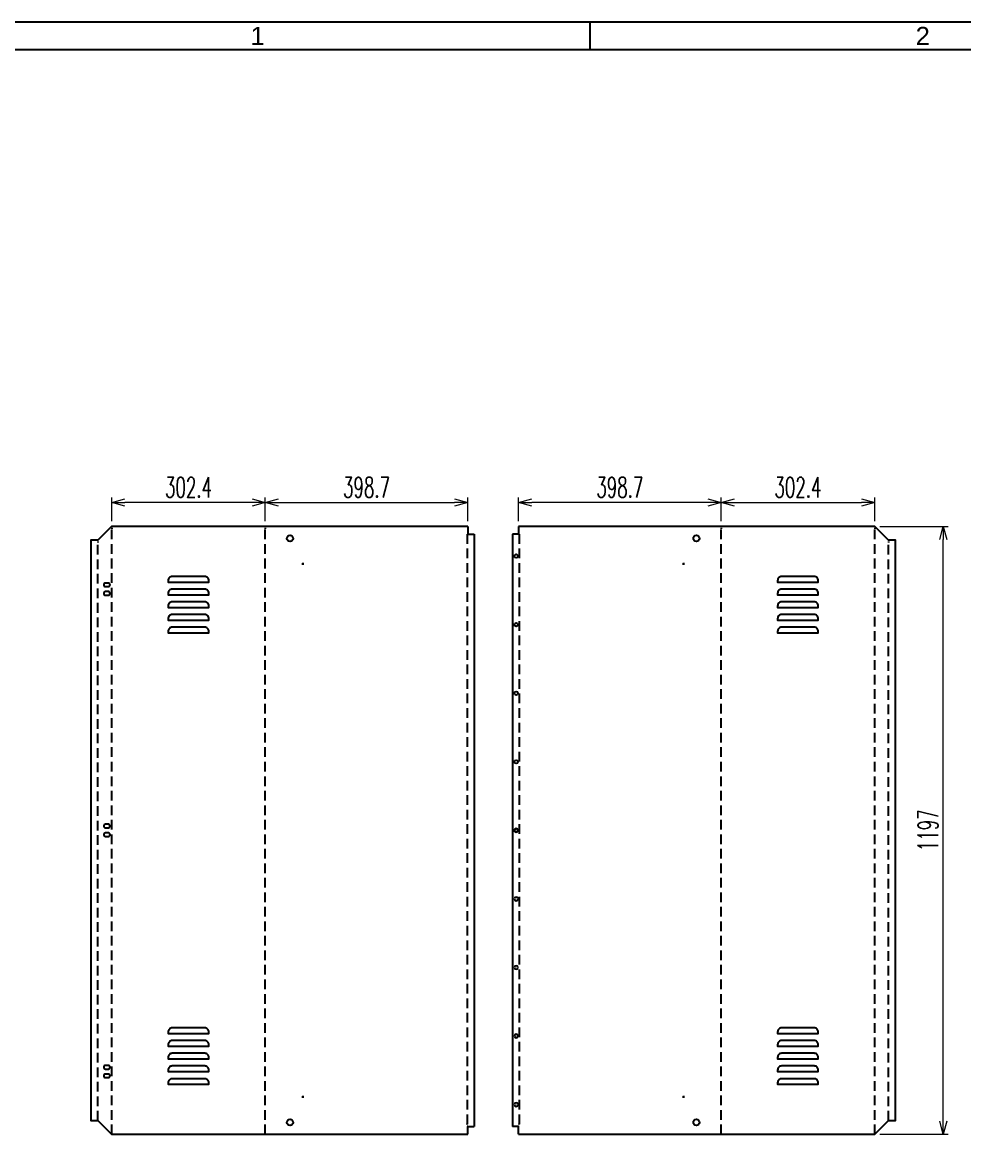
# Model space of a CAD drawing. Header units: millimetres. Extents: x 123558 to 149079, y -1073 to 14418.
# Drawn here: x 134496 to 136349, y 9770 to 11964 of the extents above; entities that cross this region are included whole.
import ezdxf
from ezdxf.enums import TextEntityAlignment as Align

# ---------------------------------------------------------------- set-up
doc = ezdxf.new("R2010")
doc.units = ezdxf.units.MM
doc.header["$LTSCALE"] = 3
doc.linetypes.add('HIDDEN', pattern=[9.525, 6.35, -3.175])
for name, color, linetype in [('@.HIDDEN', 8, 'HIDDEN'), ('@.TEXT', 7, 'Continuous'), ('@.VISIBLE', 7, 'Continuous')]:
    doc.layers.add(name, color=color, linetype=linetype)
doc.styles.add('Ann_w01', font='romans.shx', dxfattribs={"width": 0.6, "bigfont": 'chineset.shx'})
doc.styles.add('Arial', font='arial.ttf')
doc.dimstyles.new('Dim 01_SC20', dxfattribs={"dimscale": 20, "dimtxt": 2, "dimasz": 1.3, "dimexe": 0.5, "dimexo": 0.5, "dimgap": 0.5, "dimtad": 1, "dimdec": 1, "dimzin": 12, "dimdsep": 46, "dimtxsty": 'Ann_w01', "dimblk": 'OPEN30', "dimcen": 1.5, "dimclrd": 6, "dimclre": 6, "dimclrt": 3, "dimadec": 1, "dimazin": 3, "dimtm": 1e-09, "dimtfac": 1, "dimtdec": 1, "dimtix": 1, "dimtmove": 0, "dimatfit": 3, "dimldrblk": 'OPEN30', "dimfxl": 1, "dimtolj": 1, "dimlwd": 20, "dimlwe": 20, "dimarcsym": 0})

# ---------------------------------------------------------------- blocks, each defined once
blk = doc.blocks.new('_Open30')
at = {"color": 0, "linetype": 'ByBlock', "lineweight": -2}
for p, q in [((-1, 0.268), (0, 0)), ((0, 0), (-1, -0.268)), ((0, 0), (-1, 0))]:
    blk.add_line(p, q, dxfattribs=at)
blk = doc.blocks.new('*D177')
at = {"layer": '@.VISIBLE', "color": 6, "lineweight": 20, "transparency": 16777216}
for p, q in [((136184.4, 10971.4), (136319, 10971.4)), ((136309, 9800.4), (136309, 10945.4)), ((136184.4, 9774.4), (136319, 9774.4))]:
    blk.add_line(p, q, dxfattribs=at)
at = {"layer": 'Defpoints', "color": 0, "transparency": 16777216}
for p in [(136174.4, 10971.4), (136309, 10971.4), (136174.4, 9774.4)]:
    blk.add_point(p, dxfattribs=at)
at = {"layer": '@.VISIBLE', "color": 6, "lineweight": 20, "transparency": 16777216, "xscale": 26, "yscale": 26, "zscale": 26}
for p, rotation in [((136309, 10971.4), 90), ((136309, 9774.4), 270)]:
    blk.add_blockref('_Open30', p, dxfattribs=dict(at, rotation=rotation))
at = {"layer": '@.VISIBLE', "color": 3, "transparency": 16777216, "insert": (136279, 10372.9), "char_height": 40, "attachment_point": 5, "rotation": 90, "style": 'Ann_w01'}
blk.add_mtext('\\A1;1197', dxfattribs=at)
blk = doc.blocks.new('*D178')
at = {"layer": '@.VISIBLE', "color": 6, "lineweight": 20, "transparency": 16777216}
for p, q in [((134974.4, 10981.4), (134974.4, 11028.5)), ((135000.4, 11018.5), (135347.1, 11018.5)), ((135373.1, 10981.4), (135373.1, 11028.5))]:
    blk.add_line(p, q, dxfattribs=at)
at = {"layer": 'Defpoints', "color": 0, "transparency": 16777216}
for p in [(135373.1, 11018.5), (134974.4, 10971.4), (135373.1, 10971.4)]:
    blk.add_point(p, dxfattribs=at)
at = {"layer": '@.VISIBLE', "color": 6, "lineweight": 20, "transparency": 16777216, "xscale": 26, "yscale": 26, "zscale": 26, "rotation": 180}
blk.add_blockref('_Open30', (134974.4, 11018.5), dxfattribs=at)
at = {"layer": '@.VISIBLE', "color": 6, "lineweight": 20, "transparency": 16777216, "xscale": 26, "yscale": 26, "zscale": 26}
blk.add_blockref('_Open30', (135373.1, 11018.5), dxfattribs=at)
at = {"layer": '@.VISIBLE', "color": 3, "transparency": 16777216, "insert": (135173.7, 11048.5), "char_height": 40, "attachment_point": 5, "style": 'Ann_w01'}
blk.add_mtext('\\A1;398.7', dxfattribs=at)
blk = doc.blocks.new('*D179')
at = {"layer": '@.VISIBLE', "color": 6, "lineweight": 20, "transparency": 16777216}
for p, q in [((135871.8, 10981.4), (135871.8, 11028.5)), ((135897.8, 11018.5), (136148.2, 11018.5)), ((136174.2, 10981.4), (136174.2, 11028.5))]:
    blk.add_line(p, q, dxfattribs=at)
at = {"layer": 'Defpoints', "color": 0, "transparency": 16777216}
for p in [(136174.2, 11018.5), (135871.8, 10971.4), (136174.2, 10971.4)]:
    blk.add_point(p, dxfattribs=at)
at = {"layer": '@.VISIBLE', "color": 6, "lineweight": 20, "transparency": 16777216, "xscale": 26, "yscale": 26, "zscale": 26, "rotation": 180}
blk.add_blockref('_Open30', (135871.8, 11018.5), dxfattribs=at)
at = {"layer": '@.VISIBLE', "color": 6, "lineweight": 20, "transparency": 16777216, "xscale": 26, "yscale": 26, "zscale": 26}
blk.add_blockref('_Open30', (136174.2, 11018.5), dxfattribs=at)
at = {"layer": '@.VISIBLE', "color": 3, "transparency": 16777216, "insert": (136023, 11048.5), "char_height": 40, "attachment_point": 5, "style": 'Ann_w01'}
blk.add_mtext('\\A1;302.4', dxfattribs=at)
blk = doc.blocks.new('*D173')
at = {"layer": '@.VISIBLE', "color": 6, "lineweight": 20, "transparency": 16777216}
for p, q in [((134672, 10981.4), (134672, 11028.5)), ((134948.4, 11018.5), (134698, 11018.5)), ((134974.4, 10981.4), (134974.4, 11028.5))]:
    blk.add_line(p, q, dxfattribs=at)
at = {"layer": 'Defpoints', "color": 0, "transparency": 16777216}
for p in [(134672, 11018.5), (134672, 10971.4), (134974.4, 10971.4)]:
    blk.add_point(p, dxfattribs=at)
at = {"layer": '@.VISIBLE', "color": 6, "lineweight": 20, "transparency": 16777216, "xscale": 26, "yscale": 26, "zscale": 26, "rotation": 180}
blk.add_blockref('_Open30', (134672, 11018.5), dxfattribs=at)
at = {"layer": '@.VISIBLE', "color": 6, "lineweight": 20, "transparency": 16777216, "xscale": 26, "yscale": 26, "zscale": 26}
blk.add_blockref('_Open30', (134974.4, 11018.5), dxfattribs=at)
at = {"layer": '@.VISIBLE', "color": 3, "transparency": 16777216, "insert": (134823.2, 11048.5), "char_height": 40, "attachment_point": 5, "style": 'Ann_w01'}
blk.add_mtext('\\A1;302.4', dxfattribs=at)
blk = doc.blocks.new('*U169')
at = {"color": 2}
blk.add_lwpolyline([(32, 5.5), (-32, 5.5, 0.414214), (-40, -2.5), (-40, -5.5), (40, -5.5), (40, -2.5, 0.414214)], format="xyb", close=True, dxfattribs=at)
blk = doc.blocks.new('*U170')
at = {"color": 0, "linetype": 'ByBlock', "lineweight": -2}
for p in [(0, 100), (0, 75), (0, 50), (0, 25), (0, 0)]:
    blk.add_blockref('*U169', p, dxfattribs=at)
blk = doc.blocks.new('*U171')
at = {"color": 2}
blk.add_lwpolyline([(32, 5.5), (-32, 5.5, 0.414214), (-40, -2.5), (-40, -5.5), (40, -5.5), (40, -2.5, 0.414214)], format="xyb", close=True, dxfattribs=at)
blk = doc.blocks.new('*U172')
at = {"color": 0, "linetype": 'ByBlock', "lineweight": -2}
for p in [(0, 100), (0, 75), (0, 50), (0, 25), (0, 0)]:
    blk.add_blockref('*U171', p, dxfattribs=at)
blk = doc.blocks.new('*U165')
at = {"color": 2}
blk.add_lwpolyline([(32, 5.5), (-32, 5.5, 0.414214), (-40, -2.5), (-40, -5.5), (40, -5.5), (40, -2.5, 0.414214)], format="xyb", close=True, dxfattribs=at)
blk = doc.blocks.new('*U166')
at = {"color": 0, "linetype": 'ByBlock', "lineweight": -2}
for p in [(0, 100), (0, 75), (0, 50), (0, 25), (0, 0)]:
    blk.add_blockref('*U165', p, dxfattribs=at)
blk = doc.blocks.new('*U167')
at = {"color": 2}
blk.add_lwpolyline([(32, 5.5), (-32, 5.5, 0.414214), (-40, -2.5), (-40, -5.5), (40, -5.5), (40, -2.5, 0.414214)], format="xyb", close=True, dxfattribs=at)
blk = doc.blocks.new('*U168')
at = {"color": 0, "linetype": 'ByBlock', "lineweight": -2}
for p in [(0, 100), (0, 75), (0, 50), (0, 25), (0, 0)]:
    blk.add_blockref('*U167', p, dxfattribs=at)
blk = doc.blocks.new('*U212')
blk.add_circle((0, 0), 3.5)
blk = doc.blocks.new('*U213')
at = {"color": 0, "linetype": 'ByBlock', "lineweight": -2}
for p in [(0, 540), (0, 405), (0, 270), (0, 135), (0, 0)]:
    blk.add_blockref('*U212', p, dxfattribs=at)
blk = doc.blocks.new('*U214')
blk.add_circle((0, 0), 3.5)
blk = doc.blocks.new('*U215')
at = {"color": 0, "linetype": 'ByBlock', "lineweight": -2}
for p in [(0, 540), (0, 405), (0, 270), (0, 135), (0, 0)]:
    blk.add_blockref('*U214', p, dxfattribs=at)
blk = doc.blocks.new('*D234')
at = {"color": 6, "lineweight": 20, "transparency": 16777216}
for p, q in [((135473.1, 10981.4), (135473.1, 11028.5)), ((135845.8, 11018.5), (135499.1, 11018.5)), ((135871.8, 10981.4), (135871.8, 11028.5))]:
    blk.add_line(p, q, dxfattribs=at)
at = {"layer": 'Defpoints', "color": 0, "transparency": 16777216}
for p in [(135473.1, 11018.5), (135473.1, 10971.4), (135871.8, 10971.4)]:
    blk.add_point(p, dxfattribs=at)
at = {"color": 6, "lineweight": 20, "transparency": 16777216, "xscale": 26, "yscale": 26, "zscale": 26, "rotation": 180}
blk.add_blockref('_Open30', (135473.1, 11018.5), dxfattribs=at)
at = {"color": 6, "lineweight": 20, "transparency": 16777216, "xscale": 26, "yscale": 26, "zscale": 26}
blk.add_blockref('_Open30', (135871.8, 11018.5), dxfattribs=at)
at = {"color": 3, "transparency": 16777216, "insert": (135672.4, 11048.5), "char_height": 40, "attachment_point": 5, "style": 'Ann_w01'}
blk.add_mtext('\\A1;398.7', dxfattribs=at)
blk = doc.blocks.new('KHUNG BAN VE (Made by Tung)')
at = {"layer": '@.VISIBLE', "color": 8}
blk.add_line((75.75, 207), (75.75, 210), dxfattribs=at)
for points in [[(0, 0), (297, 0), (297, 210), (0, 210)], [(3, 3), (294, 3), (294, 207), (3, 207)]]:
    blk.add_lwpolyline(points, close=True, dxfattribs=at)
at = {"layer": '@.TEXT', "color": 1, "style": 'Arial'}
for s, p in [('1', (39.375, 208.5)), ('2', (112.125, 208.5))]:
    blk.add_text(s, height=2, dxfattribs=at).set_placement(p, align=Align.MIDDLE_CENTER)
for tag, height, p in [('DESIGNER_NAME', 2, (38, 15.5)), ('PROJECT_CODE', 2, (258.5, 15.5)), ('SCALE', 2, (289, 15.5)), ('APPROVED_NAME', 2, (38, 10.5)), ('CUSTOMER_NAME', 2, (258.5, 10.5)), ('PAGE', 2, (289, 10.5)), ('DRAWING_NAME', 4, (173, 8)), ('TOTAL', 2, (289, 5.5))]:
    blk.add_attdef(tag, text='', height=height, dxfattribs=at).set_placement(p, align=Align.MIDDLE_CENTER)

msp = doc.modelspace()

# ---------------------------------------------------------------- linework, layer by layer
at = {"layer": '@.HIDDEN'}
for p, q in [((134671.98, 9774.39), (134671.98, 10971.39)), ((134974.38, 9774.39), (134974.38, 10971.39)), ((135371.68, 10956.39), (135371.68, 9789.39)), ((135474.48, 10956.39), (135474.48, 9789.39)), ((135871.78, 9774.39), (135871.78, 10971.39)), ((136174.18, 9774.39), (136174.18, 10971.39)), ((134644.58, 9801.39), (134644.58, 10944.39)), ((136201.58, 9801.39), (136201.58, 10944.39))]:
    msp.add_line(p, q, dxfattribs=at)
at = {"layer": '@.VISIBLE'}
for p, q in [((134671.98, 10968.68), (134671.98, 10966.68)), ((134974.38, 10968.68), (134974.38, 10966.68)), ((135373.08, 10956.39), (135371.68, 10956.39)), ((135371.68, 10952.05), (135371.68, 10951.05)), ((135385.28, 10956.39), (135385.28, 9789.39)), ((135460.88, 10956.39), (135460.88, 9789.39)), ((135473.08, 10956.39), (135474.48, 10956.39)), ((135474.48, 10952.05), (135474.48, 10951.05)), ((135871.78, 10968.68), (135871.78, 10966.68)), ((136174.18, 10968.68), (136174.18, 10966.68)), ((134644.58, 10941.68), (134644.58, 10939.68)), ((136201.58, 10941.68), (136201.58, 10939.68)), ((134644.58, 9803.61), (134644.58, 9805.61)), ((135371.68, 9793.74), (135371.68, 9794.74)), ((135373.08, 9789.39), (135371.68, 9789.39)), ((135473.08, 9789.39), (135474.48, 9789.39)), ((135474.48, 9793.74), (135474.48, 9794.74)), ((136201.58, 9804.11), (136201.58, 9806.11)), ((134671.98, 9777.11), (134671.98, 9779.11)), ((134974.38, 9777.11), (134974.38, 9779.11)), ((135871.78, 9777.11), (135871.78, 9779.11)), ((136174.18, 9777.11), (136174.18, 9779.11))]:
    msp.add_line(p, q, dxfattribs=at)
at = {"layer": '@.VISIBLE', "color": 151}
for p, q in [((135046.58, 10897.39), (135050.58, 10897.39)), ((135795.58, 10897.39), (135799.58, 10897.39)), ((135046.58, 9848.39), (135050.58, 9848.39)), ((135795.58, 9848.39), (135799.58, 9848.39))]:
    msp.add_line(p, q, dxfattribs=at)
at = {"layer": '@.VISIBLE'}
for points in [[(135373.08, 10971.39), (134671.78, 10971.39), (134644.78, 10944.39), (134630.88, 10944.39), (134630.88, 9801.39), (134644.78, 9801.39), (134671.78, 9774.39), (135373.08, 9774.39)], [(135373.08, 10971.39), (135373.08, 10956.39), (135385.28, 10956.39)], [(135473.08, 10971.39), (135473.08, 10956.39), (135460.88, 10956.39)], [(135473.08, 9774.39), (136174.38, 9774.39), (136201.38, 9801.39), (136215.28, 9801.39), (136215.28, 10944.39), (136201.38, 10944.39), (136174.38, 10971.39), (135473.08, 10971.39)], [(135373.08, 9774.39), (135373.08, 9789.39), (135385.28, 9789.39)], [(135473.08, 9774.39), (135473.08, 9789.39), (135460.88, 9789.39)]]:
    msp.add_lwpolyline(points, dxfattribs=at)
at = {"layer": '@.VISIBLE', "color": 151}
for points in [[(135048.58, 10899.39), (135048.58, 10895.39)], [(135797.58, 10899.39), (135797.58, 10895.39)], [(135048.58, 9850.39), (135048.58, 9846.39)], [(135797.58, 9850.39), (135797.58, 9846.39)]]:
    msp.add_lwpolyline(points, dxfattribs=at)
at = {"layer": '@.VISIBLE'}
for points in [[(134659.93, 10852.89), (134665.43, 10852.89, 0.4142136), (134668.93, 10856.39), (134668.93, 10856.39, 0.4142136), (134665.43, 10859.89), (134659.93, 10859.89, 0.4142136), (134656.43, 10856.39), (134656.43, 10856.39, 0.4142136)], [(134659.93, 10835.89), (134665.43, 10835.89, 0.4142136), (134668.93, 10839.39), (134668.93, 10839.39, 0.4142136), (134665.43, 10842.89), (134659.93, 10842.89, 0.4142136), (134656.43, 10839.39), (134656.43, 10839.39, 0.4142136)], [(134659.93, 10377.89), (134665.43, 10377.89, 0.4142136), (134668.93, 10381.39), (134668.93, 10381.39, 0.4142136), (134665.43, 10384.89), (134659.93, 10384.89, 0.4142136), (134656.43, 10381.39), (134656.43, 10381.39, 0.4142136)], [(134659.93, 10360.89), (134665.43, 10360.89, 0.4142136), (134668.93, 10364.39), (134668.93, 10364.39, 0.4142136), (134665.43, 10367.89), (134659.93, 10367.89, 0.4142136), (134656.43, 10364.39), (134656.43, 10364.39, 0.4142136)], [(134659.93, 9902.89), (134665.43, 9902.89, 0.4142136), (134668.93, 9906.39), (134668.93, 9906.39, 0.4142136), (134665.43, 9909.89), (134659.93, 9909.89, 0.4142136), (134656.43, 9906.39), (134656.43, 9906.39, 0.4142136)], [(134659.93, 9885.89), (134665.43, 9885.89, 0.4142136), (134668.93, 9889.39), (134668.93, 9889.39, 0.4142136), (134665.43, 9892.89), (134659.93, 9892.89, 0.4142136), (134656.43, 9889.39), (134656.43, 9889.39, 0.4142136)]]:
    msp.add_lwpolyline(points, format="xyb", close=True, dxfattribs=at)
for centre in [(135023.08, 10947.89), (135823.08, 10947.89), (135023.08, 9797.89), (135823.08, 9797.89)]:
    msp.add_circle(centre, 6, dxfattribs=at)

# ---------------------------------------------------------------- block references
for name, p in [('*U215', (135468.38, 10372.89)), ('*U168', (134823.18, 10767.39)), ('*U172', (136022.98, 10767.39)), ('*U166', (134823.18, 9878.39)), ('*U170', (136022.98, 9878.39))]:
    msp.add_blockref(name, p)
at = {"xscale": -1, "rotation": 180}
msp.add_blockref('*U213', (135468.38, 10372.89), dxfattribs=at)
at = {"layer": '@.VISIBLE', "xscale": 18, "yscale": 18, "zscale": 18}
msp.add_blockref('KHUNG BAN VE (Made by Tung)', (134250.5, 8184.06), dxfattribs=at)

# ---------------------------------------------------------------- dimensions: what is measured, and where the dimension line sits
dim = msp.add_linear_dim(base=(135473.08, 11018.48), p1=(135871.78, 10971.39), p2=(135473.08, 10971.39), dimstyle='Dim 01_SC20')
dim.commit()
dim.dimension.update_dxf_attribs({"geometry": '*D234', "text_midpoint": (135672.43, 11048.48)})
at = {"layer": '@.VISIBLE'}
dim = msp.add_linear_dim(base=(134671.98, 11018.48), p1=(134974.38, 10971.39), p2=(134671.98, 10971.39), angle=180, dimstyle='Dim 01_SC20', override={"dimtmove": 1}, dxfattribs=at)
dim.commit()
dim.dimension.update_dxf_attribs({"geometry": '*D173', "text_midpoint": (134823.18, 11048.48)})
dim = msp.add_linear_dim(base=(135373.08, 11018.48), p1=(134974.38, 10971.39), p2=(135373.08, 10971.39), dimstyle='Dim 01_SC20', dxfattribs=at)
dim.commit()
dim.dimension.update_dxf_attribs({"geometry": '*D178', "text_midpoint": (135173.73, 11048.48)})
dim = msp.add_linear_dim(base=(136174.18, 11018.48), p1=(135871.78, 10971.39), p2=(136174.18, 10971.39), dimstyle='Dim 01_SC20', override={"dimtmove": 1}, dxfattribs=at)
dim.commit()
dim.dimension.update_dxf_attribs({"geometry": '*D179', "text_midpoint": (136022.98, 11048.48)})
dim = msp.add_linear_dim(base=(136308.95, 10971.39), p1=(136174.38, 9774.39), p2=(136174.38, 10971.39), angle=90, dimstyle='Dim 01_SC20', dxfattribs=at)
dim.commit()
dim.dimension.update_dxf_attribs({"geometry": '*D177', "text_midpoint": (136278.95, 10372.89)})

doc.saveas('drawing.dxf')
